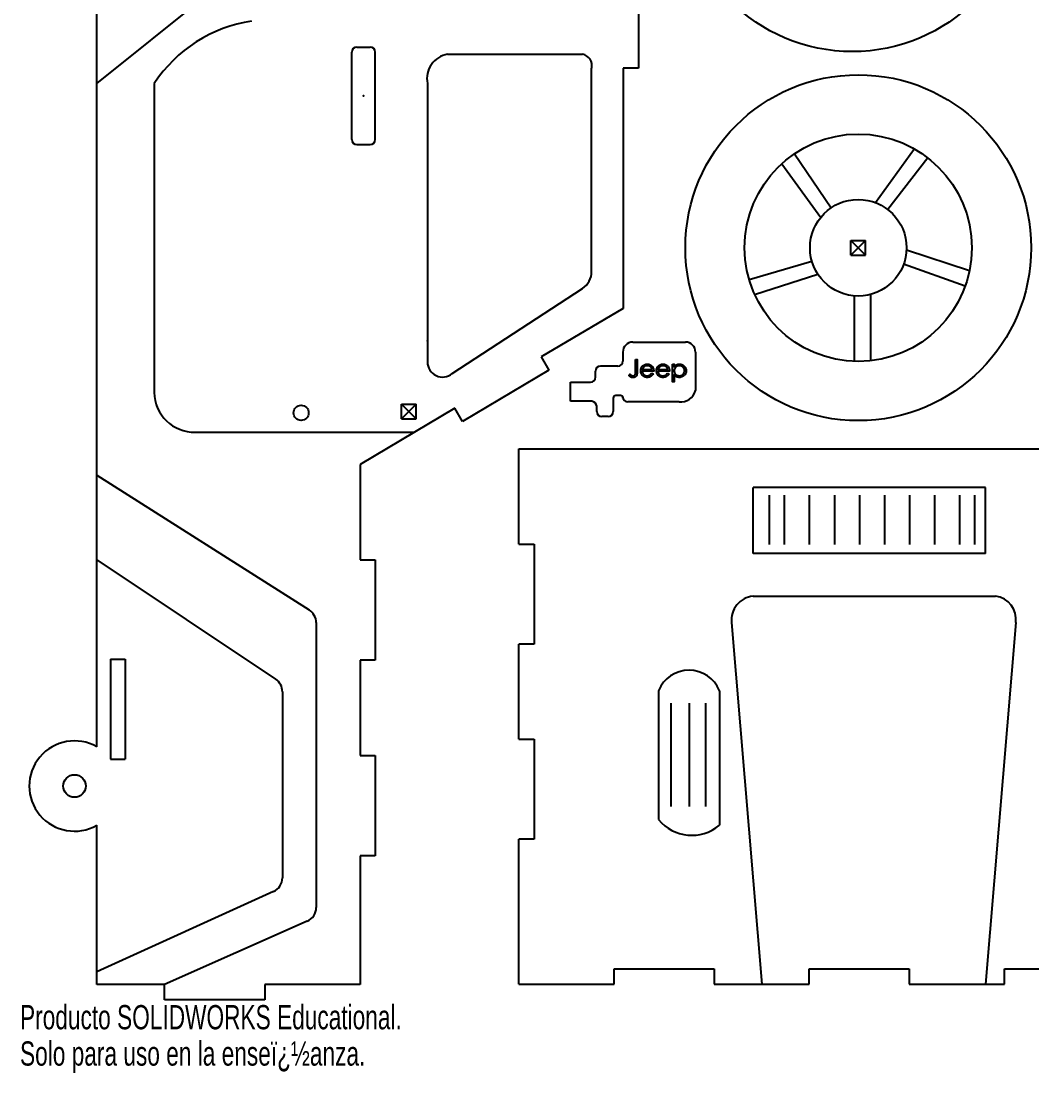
# Model space of a CAD drawing. Header units: millimetres. Extents: x 0 to 627, y -7 to 442.
# Drawn here: x -0.2 to 201.6, y -6.9 to 203 of the extents above; entities that cross this region are included whole.
import ezdxf

# ---------------------------------------------------------------- set-up
doc = ezdxf.new("R2010")
doc.units = ezdxf.units.MM
doc.header["$PDSIZE"] = -1
doc.linetypes.add('CENTERX2', pattern=[20.32, 12.7, -2.54, 2.54, -2.54])
doc.styles.add('SLDTEXTSTYLE0', font='TXT', dxfattribs={"width": 0.7})

msp = doc.modelspace()

# ---------------------------------------------------------------- linework, layer by layer
at = {"color": 7, "linetype": 'Continuous'}
for p, q in [((14.99, 58.18), (14.99, 242.55)), ((14.99, 190.54), (64.22, 230.03)), ((123.04, 213.63), (123.04, 193.58)), ((66.86, 197.76), (69.51, 197.76)), ((65.86, 179.34), (65.86, 196.76)), ((70.51, 179.34), (70.51, 196.76)), ((84.97, 196.37), (111.91, 196.37)), ((113.72, 152.98), (113.72, 193.59)), ((123.04, 193.58), (119.99, 193.58)), ((119.99, 193.58), (119.99, 145.66)), ((26.43, 190.54), (26.43, 128.86)), ((80.94, 190.54), (80.94, 134.95)), ((66.86, 178.34), (69.51, 178.34)), ((154.18, 176.51), (161.51, 165.71)), ((178.16, 177.45), (170.38, 166.74)), ((151.66, 174.52), (159.44, 163.81)), ((180.83, 175.67), (172.83, 165.36)), ((165.45, 156.27), (165.45, 159.22)), ((165.45, 159.22), (168.4, 159.22)), ((168.4, 156.27), (168.4, 159.22)), ((165.45, 156.27), (168.4, 156.27)), ((189.14, 153.15), (176.54, 157.24)), ((145.14, 151.42), (157.68, 155.06)), ((188.27, 150.06), (175.99, 154.48)), ((146.25, 148.41), (158.85, 152.5)), ((85.87, 132.65), (111.91, 149.63)), ((166.21, 135.07), (166.21, 148.12)), ((169.42, 135.2), (169.42, 148.44)), ((119.99, 145.66), (103.65, 135.96)), ((121.95, 138.93), (132.45, 138.93)), ((119.95, 136.93), (119.95, 135.13)), ((134.45, 136.93), (134.45, 129.24)), ((103.65, 135.96), (105.2, 133.34)), ((105.2, 133.34), (87.96, 123.11)), ((114.48, 131.91), (114.48, 133.13)), ((117.48, 134.13), (115.48, 134.13)), ((118.95, 134.13), (117.48, 134.13)), ((109.48, 127.11), (109.48, 130.91)), ((109.48, 130.91), (113.48, 130.91)), ((119.45, 128.27), (118.54, 128.27)), ((75.74, 123.6), (75.74, 126.55)), ((75.74, 126.55), (78.69, 126.55)), ((78.69, 123.6), (78.69, 126.55)), ((113.73, 127.11), (109.48, 127.11)), ((114.73, 125.07), (114.73, 126.11)), ((118.04, 127.77), (118.04, 125.07)), ((119.95, 128.01), (119.95, 127.77)), ((131.19, 127.01), (120.95, 127.01)), ((86.41, 125.73), (67.49, 114.5)), ((87.96, 123.11), (86.41, 125.73)), ((117.04, 124.07), (115.73, 124.07)), ((75.74, 123.6), (78.69, 123.6)), ((34.6, 120.94), (78.34, 120.94)), ((99.21, 117.64), (118.21, 117.64)), ((99.21, 98.64), (99.21, 117.64)), ((118.21, 117.64), (216.29, 117.64)), ((138.39, 117.64), (157.39, 117.64)), ((177.34, 117.64), (196.34, 117.64)), ((67.49, 114.5), (67.49, 95.5)), ((14.99, 112.37), (57.34, 85.49)), ((192.32, 109.92), (145.93, 109.92)), ((145.93, 96.74), (145.93, 109.92)), ((192.32, 96.74), (192.32, 109.92)), ((149.16, 108.41), (149.16, 98.56)), ((152.16, 108.41), (152.16, 98.56)), ((157.16, 108.41), (157.16, 98.56)), ((162.16, 108.41), (162.16, 98.56)), ((167.16, 108.41), (167.16, 98.56)), ((172.16, 108.41), (172.16, 98.56)), ((177.16, 108.41), (177.16, 98.56)), ((182.16, 108.41), (182.16, 98.56)), ((187.16, 108.41), (187.16, 98.56)), ((190.16, 108.41), (190.16, 98.56)), ((99.21, 98.64), (102.26, 98.64)), ((102.26, 98.64), (102.26, 78.69)), ((192.32, 96.74), (145.93, 96.74)), ((14.99, 95.5), (50.65, 71.68)), ((67.49, 95.5), (70.54, 95.5)), ((70.54, 95.5), (70.54, 75.45)), ((145.93, 88.25), (194.34, 88.25)), ((58.74, 82.96), (58.74, 26.12)), ((141.64, 82.96), (147.66, 10.84)), ((198.38, 82.96), (192.32, 10.84)), ((102.26, 78.69), (99.21, 78.69)), ((99.21, 59.69), (99.21, 78.69)), ((17.69, 75.68), (20.64, 75.68)), ((17.69, 75.68), (17.69, 55.73)), ((20.64, 75.68), (20.64, 55.73)), ((70.54, 75.45), (67.49, 75.45)), ((67.49, 75.45), (67.49, 56.45)), ((127.07, 69.36), (127.07, 43.68)), ((139.23, 69.36), (139.23, 42.52)), ((51.99, 69.18), (51.99, 32.02)), ((129.51, 66.9), (129.51, 46.26)), ((133.15, 66.9), (133.15, 46.26)), ((136.45, 66.9), (136.45, 46.26)), ((99.21, 59.69), (102.26, 59.69)), ((102.26, 59.69), (102.26, 39.74)), ((17.69, 55.73), (20.64, 55.73)), ((67.49, 56.45), (70.54, 56.45)), ((70.54, 56.45), (70.54, 36.4)), ((14.99, 10.73), (14.99, 42.55)), ((99.21, 10.84), (99.21, 39.74)), ((102.26, 39.74), (99.21, 39.74)), ((70.54, 36.4), (67.49, 36.4)), ((67.49, 36.4), (67.49, 10.73)), ((50.23, 29.29), (14.99, 13.31)), ((56.95, 23.38), (28.44, 10.73)), ((118.21, 13.89), (138.16, 13.89)), ((118.21, 10.84), (118.21, 13.89)), ((138.16, 13.89), (138.16, 10.84)), ((157.16, 13.89), (177.11, 13.89)), ((157.16, 10.84), (157.16, 13.89)), ((177.11, 13.89), (177.11, 10.84)), ((196.11, 13.89), (216.06, 13.89)), ((196.11, 10.84), (196.11, 13.89)), ((28.44, 10.73), (14.99, 10.73)), ((28.44, 7.68), (28.44, 10.73)), ((67.49, 10.73), (48.49, 10.73)), ((48.49, 10.73), (48.49, 7.68)), ((99.21, 10.84), (118.21, 10.84)), ((138.16, 10.84), (157.16, 10.84)), ((177.11, 10.84), (196.11, 10.84)), ((48.49, 7.68), (28.44, 7.68))]:
    msp.add_line(p, q, dxfattribs=at)
at = {"color": 7, "linetype": 'CENTERX2'}
for p, q in [((165.45, 156.27), (168.4, 159.22)), ((165.45, 159.22), (168.4, 156.27)), ((75.74, 123.6), (78.69, 126.55)), ((75.74, 126.55), (78.69, 123.6))]:
    msp.add_line(p, q, dxfattribs=at)
at = {"color": 7, "linetype": 'Continuous', "flags": 128}
for points in [[(122.48, 135.43), (122.79, 135.43), (122.79, 135.43), (122.79, 133.07), (122.79, 133.07), (122.79, 132.94), (122.79, 132.81), (122.78, 132.7), (122.77, 132.6), (122.76, 132.51), (122.75, 132.44), (122.73, 132.37), (122.71, 132.31), (122.66, 132.21), (122.6, 132.12), (122.53, 132.04), (122.44, 131.97), (122.34, 131.91), (122.23, 131.87), (122.11, 131.85), (121.98, 131.84), (121.98, 131.84), (121.88, 131.85), (121.77, 131.86), (121.67, 131.89), (121.57, 131.93), (121.47, 131.98), (121.36, 132.05), (121.25, 132.14), (121.13, 132.24), (121.13, 132.24), (121.32, 132.51), (121.32, 132.51), (121.45, 132.43), (121.56, 132.35), (121.67, 132.29), (121.77, 132.25), (121.77, 132.25), (121.82, 132.23), (121.88, 132.21), (121.94, 132.2), (121.99, 132.2), (121.99, 132.2), (122.07, 132.2), (122.14, 132.22), (122.2, 132.25), (122.26, 132.29), (122.32, 132.34), (122.36, 132.39), (122.4, 132.46), (122.43, 132.53), (122.44, 132.57), (122.45, 132.62), (122.46, 132.68), (122.47, 132.74), (122.47, 132.82), (122.48, 132.91), (122.48, 133), (122.48, 133.1), (122.48, 133.1), (122.48, 135.43)], [(125.7, 132.74), (125.98, 132.59), (125.98, 132.59), (125.91, 132.47), (125.84, 132.37), (125.76, 132.27), (125.67, 132.19), (125.59, 132.12), (125.49, 132.06), (125.39, 132.01), (125.29, 131.96), (125.17, 131.93), (125.06, 131.9), (124.93, 131.89), (124.8, 131.88), (124.8, 131.88), (124.65, 131.89), (124.51, 131.91), (124.38, 131.94), (124.26, 131.99), (124.14, 132.04), (124.04, 132.11), (123.94, 132.19), (123.85, 132.29), (123.77, 132.39), (123.7, 132.5), (123.64, 132.61), (123.6, 132.72), (123.56, 132.83), (123.53, 132.95), (123.52, 133.08), (123.51, 133.2), (123.51, 133.2), (123.52, 133.32), (123.53, 133.43), (123.55, 133.55), (123.58, 133.65), (123.63, 133.76), (123.68, 133.86), (123.74, 133.96), (123.81, 134.06), (123.81, 134.06), (123.9, 134.17), (124.01, 134.26), (124.12, 134.35), (124.24, 134.41), (124.37, 134.46), (124.51, 134.5), (124.65, 134.52), (124.81, 134.53), (124.81, 134.53), (124.96, 134.52), (125.11, 134.5), (125.25, 134.46), (125.39, 134.41), (125.51, 134.34), (125.63, 134.25), (125.74, 134.15), (125.84, 134.03), (125.84, 134.03), (125.9, 133.94), (125.96, 133.84), (126, 133.74), (126.04, 133.63), (126.07, 133.52), (126.09, 133.4), (126.11, 133.27), (126.11, 133.14), (126.11, 133.14), (123.83, 133.14), (123.83, 133.14), (123.83, 133.04), (123.85, 132.94), (123.87, 132.85), (123.9, 132.76), (123.94, 132.68), (123.98, 132.6), (124.04, 132.53), (124.1, 132.46), (124.17, 132.4), (124.24, 132.35), (124.32, 132.3), (124.4, 132.26), (124.48, 132.24), (124.57, 132.22), (124.66, 132.2), (124.76, 132.2), (124.76, 132.2), (124.85, 132.2), (124.94, 132.21), (125.04, 132.23), (125.13, 132.26), (125.21, 132.29), (125.29, 132.33), (125.36, 132.37), (125.43, 132.42), (125.49, 132.47), (125.56, 132.55), (125.63, 132.63), (125.7, 132.74)], [(128.84, 132.74), (129.12, 132.59), (129.12, 132.59), (129.05, 132.47), (128.98, 132.37), (128.9, 132.27), (128.82, 132.19), (128.73, 132.12), (128.63, 132.06), (128.53, 132.01), (128.43, 131.96), (128.32, 131.93), (128.2, 131.9), (128.07, 131.89), (127.94, 131.88), (127.94, 131.88), (127.79, 131.89), (127.65, 131.91), (127.52, 131.94), (127.4, 131.99), (127.29, 132.04), (127.18, 132.11), (127.08, 132.19), (126.99, 132.29), (126.91, 132.39), (126.84, 132.5), (126.79, 132.61), (126.74, 132.72), (126.7, 132.83), (126.67, 132.95), (126.66, 133.08), (126.65, 133.2), (126.65, 133.2), (126.66, 133.32), (126.67, 133.43), (126.69, 133.55), (126.73, 133.65), (126.77, 133.76), (126.82, 133.86), (126.88, 133.96), (126.95, 134.06), (126.95, 134.06), (127.04, 134.17), (127.15, 134.26), (127.26, 134.35), (127.38, 134.41), (127.51, 134.46), (127.65, 134.5), (127.79, 134.52), (127.95, 134.53), (127.95, 134.53), (128.1, 134.52), (128.25, 134.5), (128.39, 134.46), (128.53, 134.41), (128.65, 134.34), (128.77, 134.25), (128.88, 134.15), (128.98, 134.03), (128.98, 134.03), (129.04, 133.94), (129.1, 133.84), (129.14, 133.74), (129.18, 133.63), (129.21, 133.52), (129.24, 133.4), (129.25, 133.27), (129.25, 133.14), (129.25, 133.14), (126.97, 133.14), (126.97, 133.14), (126.97, 133.04), (126.99, 132.94), (127.01, 132.85), (127.04, 132.76), (127.08, 132.68), (127.12, 132.6), (127.18, 132.53), (127.24, 132.46), (127.31, 132.4), (127.38, 132.35), (127.46, 132.3), (127.54, 132.26), (127.62, 132.24), (127.71, 132.22), (127.8, 132.2), (127.9, 132.2), (127.9, 132.2), (127.99, 132.2), (128.09, 132.21), (128.18, 132.23), (128.27, 132.26), (128.35, 132.29), (128.43, 132.33), (128.5, 132.37), (128.57, 132.42), (128.63, 132.47), (128.7, 132.55), (128.77, 132.63), (128.84, 132.74)], [(129.88, 134.49), (130.2, 134.49), (130.2, 134.49), (130.2, 134.01), (130.2, 134.01), (130.3, 134.14), (130.41, 134.25), (130.53, 134.34), (130.65, 134.41), (130.79, 134.46), (130.93, 134.5), (131.07, 134.52), (131.23, 134.53), (131.23, 134.53), (131.37, 134.53), (131.5, 134.51), (131.62, 134.48), (131.75, 134.44), (131.86, 134.38), (131.97, 134.31), (132.08, 134.24), (132.18, 134.15), (132.27, 134.05), (132.35, 133.94), (132.42, 133.83), (132.48, 133.72), (132.52, 133.6), (132.55, 133.48), (132.57, 133.35), (132.58, 133.22), (132.58, 133.22), (132.57, 133.08), (132.55, 132.95), (132.52, 132.82), (132.48, 132.7), (132.42, 132.59), (132.36, 132.48), (132.28, 132.37), (132.18, 132.27), (132.08, 132.18), (131.98, 132.1), (131.87, 132.04), (131.75, 131.98), (131.63, 131.94), (131.51, 131.91), (131.38, 131.89), (131.24, 131.88), (131.24, 131.88), (131.09, 131.89), (130.94, 131.92), (130.8, 131.96), (130.67, 132.01), (130.54, 132.08), (130.42, 132.17), (130.31, 132.27), (130.2, 132.39), (130.2, 132.39), (130.2, 130.99), (130.2, 130.99), (129.88, 130.99), (129.88, 130.99), (129.88, 134.49)], [(125.8, 133.46), (125.76, 133.58), (125.72, 133.69), (125.66, 133.79), (125.6, 133.87), (125.54, 133.95), (125.46, 134.01), (125.37, 134.07), (125.27, 134.12), (125.16, 134.16), (125.05, 134.19), (124.94, 134.21), (124.82, 134.22), (124.82, 134.22), (124.73, 134.21), (124.64, 134.2), (124.55, 134.18), (124.47, 134.16), (124.38, 134.12), (124.31, 134.08), (124.23, 134.03), (124.16, 133.98), (124.16, 133.98), (124.11, 133.93), (124.07, 133.88), (124.03, 133.82), (123.99, 133.76), (123.95, 133.69), (123.92, 133.62), (123.89, 133.54), (123.86, 133.46), (123.86, 133.46), (125.8, 133.46)], [(128.94, 133.46), (128.9, 133.58), (128.86, 133.69), (128.81, 133.79), (128.74, 133.87), (128.68, 133.95), (128.6, 134.01), (128.51, 134.07), (128.41, 134.12), (128.3, 134.16), (128.19, 134.19), (128.08, 134.21), (127.96, 134.22), (127.96, 134.22), (127.87, 134.21), (127.78, 134.2), (127.69, 134.18), (127.61, 134.16), (127.53, 134.12), (127.45, 134.08), (127.37, 134.03), (127.3, 133.98), (127.3, 133.98), (127.25, 133.93), (127.21, 133.88), (127.17, 133.82), (127.13, 133.76), (127.09, 133.69), (127.06, 133.62), (127.03, 133.54), (127, 133.46), (127, 133.46), (128.94, 133.46)], [(131.23, 134.22), (131.12, 134.21), (131.02, 134.2), (130.92, 134.18), (130.83, 134.15), (130.74, 134.1), (130.65, 134.05), (130.57, 134), (130.49, 133.93), (130.42, 133.85), (130.36, 133.77), (130.31, 133.69), (130.27, 133.6), (130.24, 133.51), (130.22, 133.41), (130.2, 133.31), (130.2, 133.2), (130.2, 133.2), (130.21, 133.06), (130.23, 132.93), (130.27, 132.81), (130.33, 132.69), (130.4, 132.58), (130.49, 132.49), (130.59, 132.4), (130.71, 132.33), (130.84, 132.27), (130.96, 132.23), (131.1, 132.21), (131.23, 132.2), (131.23, 132.2), (131.37, 132.21), (131.49, 132.23), (131.62, 132.27), (131.74, 132.33), (131.85, 132.41), (131.95, 132.49), (132.04, 132.59), (132.12, 132.71), (132.18, 132.83), (132.23, 132.95), (132.25, 133.08), (132.26, 133.21), (132.26, 133.21), (132.25, 133.34), (132.23, 133.47), (132.18, 133.6), (132.12, 133.72), (132.05, 133.83), (131.96, 133.93), (131.86, 134.01), (131.74, 134.09), (131.62, 134.14), (131.5, 134.19), (131.37, 134.21), (131.23, 134.22)]]:
    msp.add_lwpolyline(points, dxfattribs=at)
at = {"color": 7, "linetype": 'Continuous'}
for centre, radius in [((165.75, 231.38), 34.5), ((166.93, 157.75), 34.5), ((166.93, 157.75), 22.68), ((166.93, 157.75), 9.63), ((55.73, 124.8), 1.51), ((10.5, 50.36), 2.25)]:
    msp.add_circle(centre, radius, dxfattribs=at)
for centre, radius, start, end in [((50.15, 174.87), 28.43, 98.7276, 146.5597), ((66.86, 196.76), 1, 90, 180), ((69.51, 196.76), 1, 0, 90), ((85.8, 191.49), 4.95, 99.6087, 191.0014), ((111.43, 194.07), 2.35, 348.1818, 78.1818), ((66.86, 179.34), 1, 180, 270), ((69.51, 179.34), 1, 270, 0), ((109.72, 152.98), 4, 303.1093, 0), ((121.95, 136.93), 2, 90, 180), ((132.45, 136.93), 2, 0, 90), ((83.94, 134.95), 3, 180, 310.1591), ((118.95, 135.13), 1, 270, 360), ((115.48, 133.13), 1, 90, 180), ((113.48, 131.91), 1, 270, 0), ((34.47, 128.99), 8.05, 180.8795, 270.8795), ((118.54, 127.77), 0.5, 90, 180), ((119.45, 127.77), 0.5, 360, 90), ((131.51, 130.03), 3.04, 263.866, 345.0035), ((113.73, 126.11), 1, 0, 90), ((120.95, 128.01), 1, 180, 270), ((115.73, 125.07), 1, 180, 270), ((117.04, 125.07), 1, 270, 0), ((146.43, 83.46), 4.82, 96.0024, 186.0024), ((193.71, 83.59), 4.71, 352.3104, 82.3104), ((55.74, 82.96), 3, 0, 57.6001), ((133.15, 66.9), 6.56, 22.0259, 157.9741), ((48.99, 69.18), 3, 0, 56.2561), ((10.5, 50.36), 9.01, 60.1517, 299.8483), ((133.73, 49.18), 8.64, 219.5471, 309.5471), ((48.99, 32.02), 3, 294.3937, 0), ((55.74, 26.12), 3, 293.9333, 0)]:
    msp.add_arc(centre, radius, start, end, dxfattribs=at)
for p in [(68.19, 188.05), (80.94, 139.18), (77.21, 125.08)]:
    msp.add_point(p, dxfattribs=at)

# ---------------------------------------------------------------- texts
at = {"color": 7, "linetype": 'Continuous', "char_height": 4.8336, "attachment_point": 1, "style": 'SLDTEXTSTYLE0'}
for s, insert in [('Producto SOLIDWORKS Educational.', (-0.37, 6.66)), ('Solo para uso en la enseï¿½anza.', (-0.37, -0.59))]:
    msp.add_mtext(s, dxfattribs=dict(at, insert=insert))

doc.saveas('drawing.dxf')
